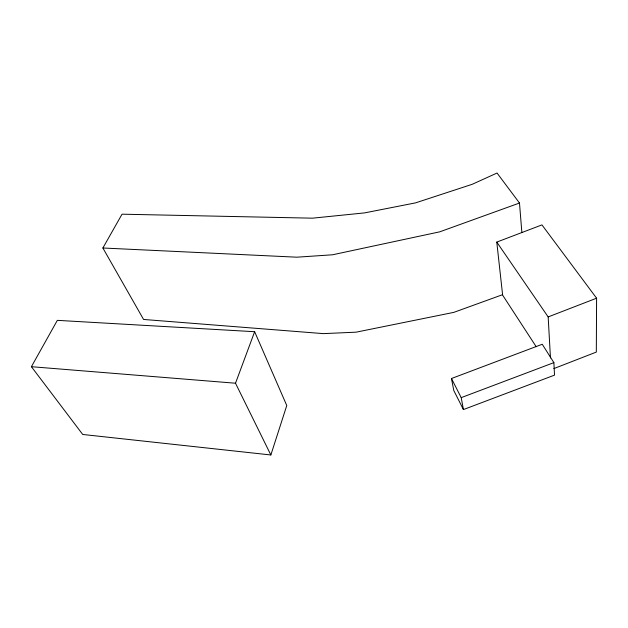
<?xml version="1.0" encoding="UTF-8"?>
<svg xmlns="http://www.w3.org/2000/svg" width="628" height="628" viewBox="0 0 628 628"><rect width="100%" height="100%" fill="white"/><g stroke="black" fill="none" stroke-linecap="round" stroke-linejoin="round"><path stroke-width="0.94" d="M536.202 346.727L502.635 295.144L496.779 242.094L541.948 224.895L596.6 298.198L596.317 352.08L553.825 368.605M270.856 454.97L286.768 405.531L254.638 331.71L57.344 320.351L31.4 366.697L82.715 434.466L270.856 454.97L235.508 383.221L254.638 331.71M502.353 294.767L453.761 312.383L356.1 332.173L323.389 333.625L143.577 319.456L102.882 247.997L122.036 214.187L312.516 218.175L364.617 212.892L415.626 202.852L472.217 184.294L497.046 173.03L519.489 203.032L521.852 232.36M550.466 357.944L548.165 316.928L596.6 298.198M463.417 409.574L461.211 397.634L553.88 362.631L542.247 344.262L451.469 378.511L453.793 390.53L463.417 409.574L554.524 375.128L553.88 362.631M519.489 203.032L439.726 231.834L332.518 254.787L296.824 257.19L102.882 247.997M31.4 366.697L235.508 383.221M496.779 242.094L548.165 316.928M451.469 378.511L461.211 397.634"/></g></svg>
